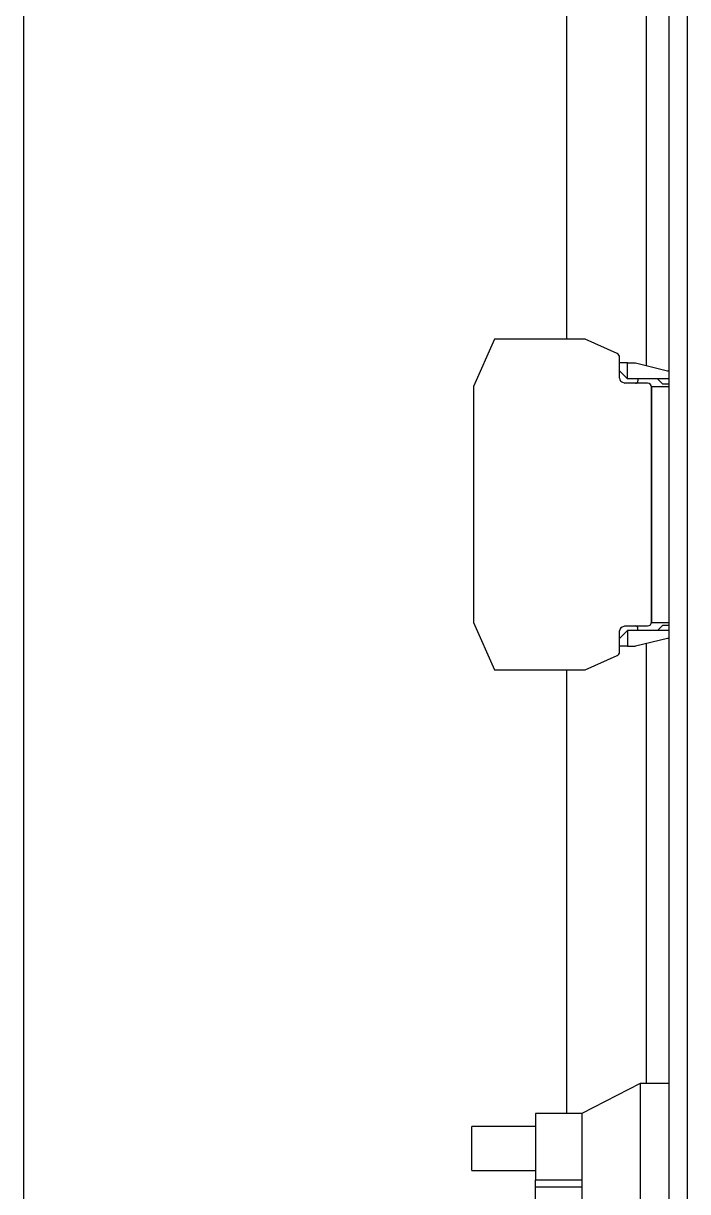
# Model space of a CAD drawing. Header units: millimetres. Extents: x 0 to 279, y 0 to 216.
# Drawn here: x 118.87 to 139.67, y 111.1 to 147.68 of the extents above; entities that cross this region are included whole.
import ezdxf

# ---------------------------------------------------------------- set-up
doc = ezdxf.new("R2010")
doc.units = ezdxf.units.MM

msp = doc.modelspace()

# ---------------------------------------------------------------- linework, layer by layer
at = {"color": 7, "linetype": 'Continuous', "lineweight": 25}
for p, q in [((139.669, 58.828), (139.669, 176.899)), ((139.091, 59.406), (139.091, 176.321)), ((118.873, 169.398), (118.873, 96.648)), ((135.873, 149.612), (135.873, 137.788)), ((138.373, 149.612), (138.373, 136.967)), ((133.623, 137.788), (132.963, 136.308)), ((136.456, 137.788), (133.623, 137.788)), ((137.464, 137.34), (136.456, 137.788)), ((137.538, 136.567), (137.538, 137.225)), ((137.788, 137.051), (137.538, 137.051)), ((137.538, 136.801), (137.788, 136.551)), ((137.788, 136.551), (137.788, 137.051)), ((137.788, 137.051), (138.038, 137.051)), ((138.038, 137.051), (139.038, 136.801)), ((139.038, 136.801), (139.091, 136.801)), ((137.613, 136.453), (137.7, 136.413)), ((139.091, 136.551), (137.788, 136.551)), ((138.113, 136.551), (138.113, 136.488)), ((138.888, 136.388), (138.726, 136.551)), ((132.963, 136.308), (132.963, 128.919)), ((138.413, 136.413), (137.7, 136.413)), ((138.538, 136.301), (138.538, 128.926)), ((139.091, 136.301), (138.538, 136.301)), ((138.538, 128.938), (138.538, 136.288)), ((139.091, 136.388), (138.888, 136.388)), ((132.963, 128.919), (133.623, 127.438)), ((137.613, 128.774), (137.7, 128.813)), ((137.7, 128.813), (138.413, 128.813)), ((138.538, 128.926), (139.091, 128.926)), ((138.726, 128.676), (138.888, 128.838)), ((138.888, 128.838), (139.091, 128.838)), ((137.788, 128.676), (137.538, 128.426)), ((137.538, 128.001), (137.538, 128.66)), ((137.788, 128.676), (137.788, 128.176)), ((139.091, 128.676), (137.788, 128.676)), ((139.038, 128.426), (138.038, 128.176)), ((138.113, 128.676), (138.113, 128.738)), ((139.091, 128.426), (139.038, 128.426)), ((137.788, 128.176), (137.538, 128.176)), ((137.788, 128.176), (138.038, 128.176)), ((138.373, 128.26), (138.373, 114.488)), ((136.456, 127.438), (137.464, 127.887)), ((133.623, 127.438), (136.456, 127.438)), ((135.873, 127.438), (135.873, 113.551)), ((138.186, 114.488), (136.361, 113.551)), ((139.091, 114.488), (138.186, 114.488)), ((138.186, 114.488), (138.186, 108.238)), ((136.361, 113.551), (134.911, 113.551)), ((134.911, 113.551), (134.911, 111.476)), ((136.361, 113.551), (136.361, 109.176)), ((134.911, 113.145), (132.911, 113.145)), ((132.911, 112.457), (132.911, 113.145)), ((132.911, 111.77), (132.911, 112.457)), ((132.911, 111.77), (134.911, 111.77)), ((134.911, 111.476), (136.361, 111.476)), ((134.911, 111.251), (134.911, 111.476)), ((134.911, 109.176), (134.911, 111.251)), ((134.911, 111.251), (136.361, 111.251))]:
    msp.add_line(p, q, dxfattribs=at)
for centre, radius, start, end in [((137.413, 137.225), 0.125, 0, 66), ((137.663, 136.567), 0.125, 180, 246), ((138.038, 136.488), 0.075, 270, 0), ((138.413, 136.288), 0.125, 0, 90), ((137.663, 128.66), 0.125, 114, 180), ((138.038, 128.738), 0.075, 0, 90), ((138.413, 128.938), 0.125, 270, 0), ((137.413, 128.001), 0.125, 294, 0)]:
    msp.add_arc(centre, radius, start, end, dxfattribs=at)

doc.saveas('drawing.dxf')
